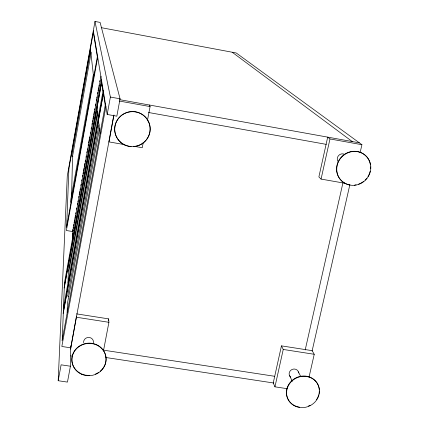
<?xml version="1.0" encoding="UTF-8"?>
<svg xmlns="http://www.w3.org/2000/svg" width="429" height="429" viewBox="0 0 429 429"><rect width="100%" height="100%" fill="white"/><g stroke="black" fill="none" stroke-linecap="round" stroke-linejoin="round"><path stroke-width="0.64" d="M70.587 349.168L76.496 316.125M72.598 237.982L72.678 233.296M72.71 231.285L72.737 229.944M93.318 30.743L107.186 114.463L116.838 116.184L120.066 98.799L100.091 22.41L94.986 21.45L67.273 176.099L58.188 380.721L67.466 382.1L70.415 366.221L70.769 345.903M72.614 239.72L72.785 229.681M71.573 196.552L72.555 156.156L91.184 52.386M67.149 312.607L67.412 303.534L99.437 128.684M68.007 282.55L68.227 274.86L97.699 113.294M62.285 339.146L63.31 312.698L103.341 93.651L105.207 105.105M63.524 307.1L64.291 287.355L101.56 82.733L102.944 91.232M66.651 226.485L68.897 168.576M68.785 169.106L93.447 31.515M90.589 50.241L71.622 155.995L72.903 156.215M70.302 202.327L93.345 74.673M66.495 227.536L97.49 55.942M97.699 57.191L66.377 230.512L72.753 231.563L101.008 76.174M73.091 228.298L73.327 226.984M73.568 225.67L73.804 224.356M74.045 223.037L74.641 219.755M74.882 218.441L75.477 215.154M75.718 213.84L75.954 212.527M76.555 209.239L76.791 207.926M77.392 204.638L77.628 203.325M77.869 202.011L78.105 200.697M78.705 197.41L78.941 196.096M79.183 194.782L79.778 191.495M80.019 190.181L80.255 188.867M80.856 185.58L81.092 184.266M81.692 180.979L81.928 179.665M82.524 176.383L82.765 175.07M83.006 173.75L83.242 172.437M83.483 171.123L84.079 167.836M84.32 166.522L84.915 163.24M85.157 161.926L85.392 160.607M85.993 157.325L86.229 156.011M86.824 152.724L87.066 151.41M87.307 150.096L87.543 148.783M88.143 145.495L88.379 144.182M88.621 142.868L89.216 139.581M89.457 138.267L89.693 136.953M90.294 133.666L90.53 132.352M91.125 129.065L91.366 127.751M91.962 124.464L92.203 123.15M92.444 121.836L92.68 120.522M92.921 119.208L93.517 115.921M93.758 114.607L94.353 111.32M94.595 110.006L94.83 108.693M95.426 105.405L95.667 104.091M96.262 100.81L96.504 99.496M96.74 98.177L96.981 96.863M97.576 93.581L97.817 92.262M98.059 90.948L98.654 87.666M98.89 86.352L99.131 85.033M99.726 81.751L99.968 80.438M64.291 283.778L101.432 79.719M64.125 288.031L101.732 81.526M68.334 271.246L97.48 111.358M63.32 308.51L103.175 90.262M63.133 313.39L103.523 92.348M98.986 124.689L67.621 296.101L68.919 296.305M62.06 340.706L105.464 104.065M105.872 106.548L61.835 346.476L70.731 347.833L113.76 115.444M58.188 380.721L61.116 364.822L70.415 366.221M107.186 114.463L110.387 97.056L94.986 21.45M113.942 114.993L108.961 141.897L124.624 144.643M108.264 320.844L108.639 318.881L76.507 313.867M103.469 350.836L108.912 322.302L108.639 318.881M143.238 142.508L142.24 147.732L133.757 146.246M147.351 120.951L150.096 106.58L149.431 105.025M309.036 377.134L314.232 354.284L312.178 350.665L281.451 345.865L273.241 382.936L274.946 386.829L287.409 388.717M274.946 386.829L283.242 349.458L281.451 345.865M321.064 179.086L329.971 138.953L327.692 137.13L318.881 176.914L321.064 179.086L345.699 183.403M305.201 349.951L342.969 182.69M312.098 351.029L349.882 184.604M360.162 152.434L361.92 144.702L236.245 52.987L101.19 27.66M93.372 342.825L93.404 342.717A4.928 4.649 -8.1 0 0 89.913 337.591A4.928 4.649 -8.1 0 0 84.03 340.277L83.671 341.452A4.928 4.649 -8.1 0 0 83.644 342.669M70.694 355.882L72.667 356.183M103.153 350.107L274.603 376.281M105.824 357.502L273.799 383.022M76.496 317.251L108.912 322.302M283.242 349.458L314.232 354.284M72.732 230.271L74.716 230.598M110.387 97.056L120.066 98.799M119.509 99.635L359.363 142.836M119.241 101.029L150.096 106.58M329.971 138.953L361.92 144.702M148.472 112.484L326.271 144.364M232.196 52.231L352.257 141.554M298.37 371.841L300.799 376.624M289.414 375.284L292.321 381.306M93.334 32.277L97.319 56.725M90.406 48.606L93.624 77.166M97.045 107.502L98.166 117.412M98.482 120.227L99.989 133.569M86.004 375.504L85.998 375.187A17.128 16.109 -8.4 0 0 89.811 375.348M298.616 372.983A4.799 4.462 -25.1 0 0 294.782 369.074A4.799 4.462 -25.1 0 0 289.623 371.82L289.232 372.962A4.799 4.462 -25.1 0 0 290.792 377.145M299.367 407.121A16.667 15.433 -25.1 0 1 286.534 390.572A16.667 15.433 -25.1 0 1 303.544 375.992A16.667 15.433 -25.1 0 1 319.289 390.041M319.294 391.205A16.667 15.433 -25.1 0 1 319.037 393.549M318.768 394.696A16.667 15.433 -25.1 0 1 317.723 397.501M317.449 398.032A16.667 15.433 -25.1 0 1 316.511 399.592M310.124 405.26A16.667 15.433 -25.1 0 1 308.424 406.043M81.178 373.745A17.128 16.109 -8.4 0 1 73.053 353.614A17.128 16.109 -8.4 0 1 93.651 343.667A17.128 16.109 -8.4 0 1 105.802 361.851M105.679 362.441A17.128 16.109 -8.4 0 1 104.445 365.873M104.167 366.414A17.128 16.109 -8.4 0 1 100.252 371.192M98.745 372.329A17.128 16.109 -8.4 0 1 95.383 374.099M85.376 375.085A17.128 16.109 -8.4 0 1 81.746 373.997M120.919 142.439A17.745 17.482 -13.7 0 1 118.774 117.932A17.745 17.482 -13.7 0 1 143.597 115.385A17.745 17.482 -13.7 0 1 146.278 139.838M145.86 140.342A17.745 17.482 -13.7 0 1 138.31 145.495M137.688 145.699A17.745 17.482 -13.7 0 1 133.8 146.466M131.156 146.498A17.745 17.482 -13.7 0 1 121.423 142.846M338.1 161.61A5.009 4.778 -42.9 0 1 337.371 157.979L337.784 156.751A5.009 4.778 -42.9 0 1 344.358 154.236M349.812 184.926A17.417 16.559 -42.5 0 1 336.631 167.38A17.417 16.559 -42.5 0 1 353.18 151.308A17.417 16.559 -42.5 0 1 370.425 164.913M370.597 166.79A17.417 16.559 -42.5 0 1 370.554 168.688M370.168 171.209A17.417 16.559 -42.5 0 1 367.98 176.539M366.87 178.142A17.417 16.559 -42.5 0 1 365.143 180.067M363.674 181.354A17.417 16.559 -42.5 0 1 358.596 184.154M356.124 184.84A17.417 16.559 -42.5 0 1 354.858 185.044M299.442 407.443A16.677 15.444 -25.1 0 0 318.709 386.384A16.677 15.444 -25.1 0 0 290.878 382.078A16.677 15.444 -25.1 0 0 299.442 407.443M81.666 374.276A17.139 16.12 -8.4 0 0 106.043 357.952A17.139 16.12 -8.4 0 0 79.231 346.455A17.139 16.12 -8.4 0 0 81.666 374.276M124.737 145.002A17.761 17.498 -13.7 0 0 150.145 127.756A17.761 17.498 -13.7 0 0 122.458 114.774A17.761 17.498 -13.7 0 0 124.737 145.002M354.354 185.296A17.428 16.57 -42.5 0 0 368.238 158.698A17.428 16.57 -42.5 0 0 338.738 161.17A17.428 16.57 -42.5 0 0 354.354 185.296"/></g></svg>
